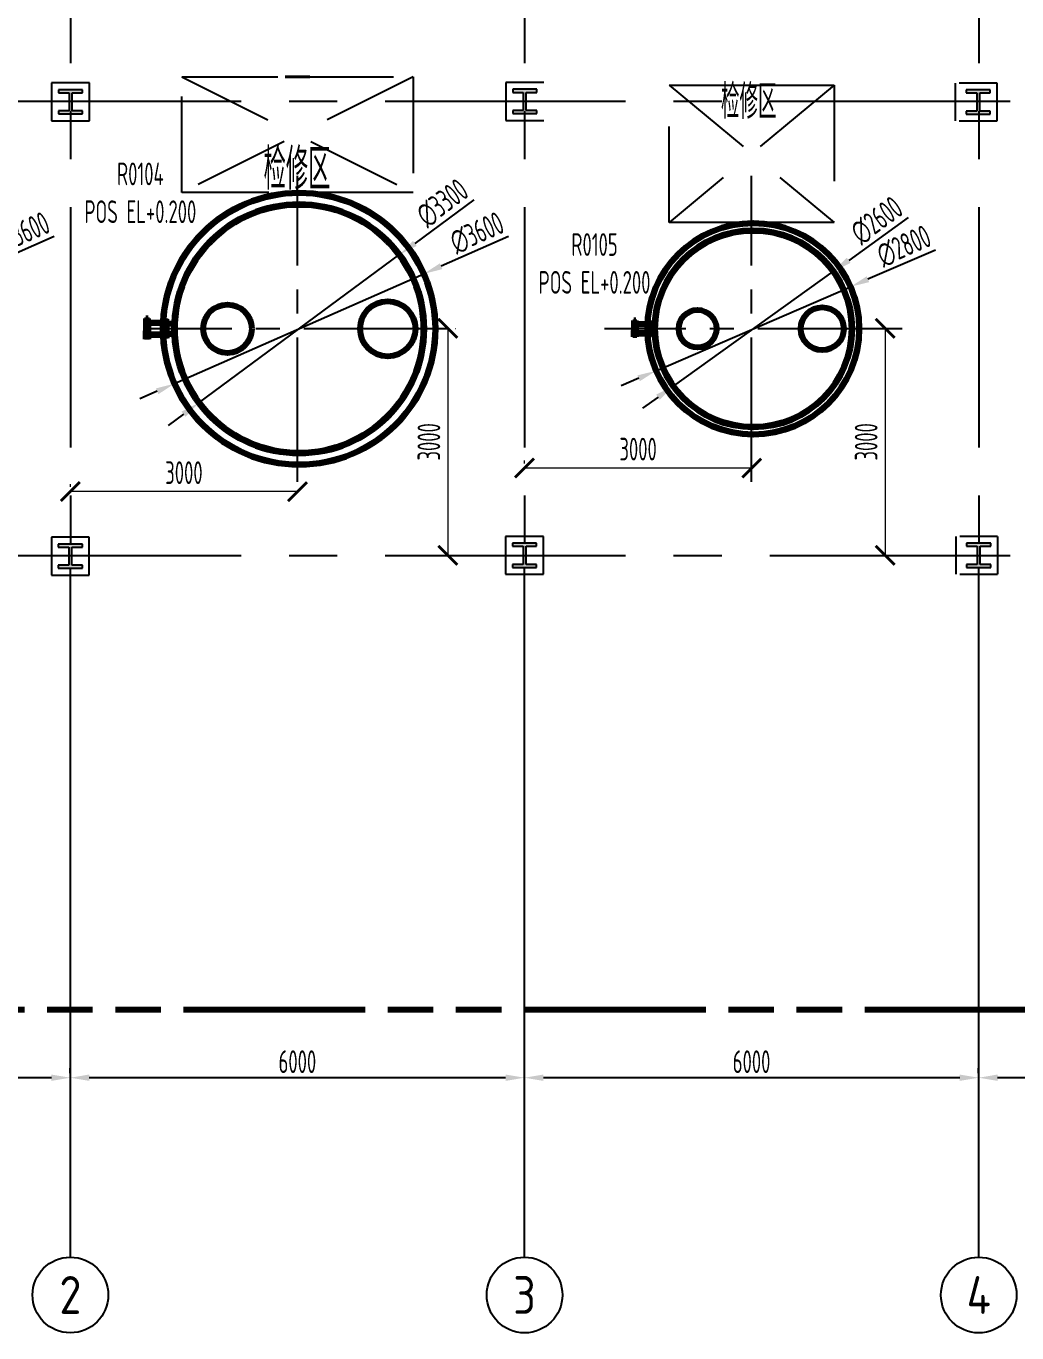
# Model space of a CAD drawing. Header units: millimetres. Extents: x 2250 to 7274, y 852 to 2251.
# Drawn here: x 2536.8 to 2667.7, y 1760.4 to 1933.1 of the extents above; entities that cross this region are included whole.
import ezdxf

# ---------------------------------------------------------------- set-up
doc = ezdxf.new("R2010")
doc.units = ezdxf.units.MM
for name, pattern in [('ACAD_ISO09W100', [45, 24, -3, 6, -3, 6, -3]), ('CENTER', [50.8, 31.75, -6.35, 6.35, -6.35]), ('CENTER2', [28.575, 19.05, -3.175, 3.175, -3.175]), ('DASHED', [19.05, 12.7, -6.35]), ('JIS_02_0.7', [1.35, 0.75, -0.6])]:
    doc.linetypes.add(name, pattern=pattern)
for name, color, linetype, lineweight in [('01-设备轮廓（可见）', 1, 'Continuous', 80), ('06-网格线、建筑轴线-细实线', 9, 'CENTER', 25), ('07-界区线-粗双点划线', 12, 'ACAD_ISO09W100', 80), ('10-工字钢', 5, 'Continuous', 25), ('11-检修区', 8, 'JIS_02_0.7', 25), ('12-建筑物轮廓', 5, 'Continuous', 25), ('13-文本', 7, 'Continuous', 25), ('5-中心线', 170, 'CENTER', 25), ('7-设备基础', 140, 'Continuous', 40), ('9-文本', 7, 'Continuous', 15), ('9-检修区', 251, 'DASHED', 25)]:
    doc.layers.add(name, color=color, linetype=linetype, lineweight=lineweight)
doc.layers.add('14-文本-尺寸标注', color=7, linetype='Continuous', lineweight=25, true_color=0x5bc6e1)
doc.styles.add('pray-6-cj', font='gbenor.shx', dxfattribs={"width": 0.7, "bigfont": 'gbcbig.shx'})
doc.styles.get("Standard").update_dxf_attribs({"font": 'arial.ttf'})
doc.styles.add('卷心菜', font='gbenor.shx', dxfattribs={"width": 0.75, "bigfont": 'gbcbig.shx'})
doc.styles.add('国标英文+数字', font='gbenor.shx', dxfattribs={"width": 0.7, "height": 3})
doc.styles.add('图纸中的数字及字母', font='gbenor.shx', dxfattribs={"width": 0.7, "height": 3, "bigfont": 'gbcbig.shx'})
doc.dimstyles.new('ISO-25', dxfattribs={"dimtxt": 2.5, "dimasz": 2.5, "dimexe": 1.25, "dimexo": 0.625, "dimtad": 1, "dimtxsty": 'Standard', "dimcen": 2.5, "dimadec": 0, "dimazin": 0, "dimtfac": 1, "dimtmove": 0, "dimatfit": 3, "dimfxl": 0, "dimarcsym": 0})
doc.dimstyles.new('pray-6', dxfattribs={"dimtxt": 3, "dimasz": 2.5, "dimexe": 1.25, "dimexo": 0.625, "dimtad": 1, "dimdec": 0, "dimlfac": 100, "dimtxsty": 'pray-6-cj', "dimcen": 2.5, "dimadec": 0, "dimazin": 0, "dimtfac": 1, "dimtdec": 0, "dimtmove": 0, "dimatfit": 3, "dimfxl": 0, "dimarcsym": 0})
doc.dimstyles.new('尺寸标注', dxfattribs={"dimtxt": 3, "dimasz": 2.5, "dimexe": 1, "dimexo": 1, "dimgap": 1, "dimtad": 1, "dimdec": 0, "dimlfac": 100, "dimdsep": 46, "dimtxsty": '图纸中的数字及字母', "dimblk": 'ARCHTICK', "dimcen": 0, "dimclrd": 256, "dimclre": 256, "dimclrt": 256, "dimadec": 0, "dimazin": 0, "dimtfac": 1, "dimtdec": 0, "dimtix": 1, "dimtmove": 0, "dimatfit": 0, "dimfxl": 0, "dimlwd": -1, "dimlwe": -1, "dimarcsym": 0})

# ---------------------------------------------------------------- blocks, each defined once
blk = doc.blocks.new('_ArchTick')
at = {"color": 0, "linetype": 'ByBlock', "const_width": 0.15}
blk.add_lwpolyline([(-0.5, -0.5), (0.5, 0.5)], dxfattribs=at)
blk = doc.blocks.new('*D124')
at = {"layer": '9-文本', "transparency": 16777216}
for p, q in [((2542.66, 1872.18), (2542.66, 1872.56)), ((2572.66, 1871.56), (2542.66, 1871.56))]:
    blk.add_line(p, q, dxfattribs=at)
at = {"layer": 'Defpoints', "color": 0, "transparency": 16777216}
for p in [(2542.66, 1871.56), (2542.66, 1871.18), (2572.66, 1871.56)]:
    blk.add_point(p, dxfattribs=at)
at = {"layer": '9-文本', "transparency": 16777216, "xscale": 2.5, "yscale": 2.5, "zscale": 2.5, "rotation": 180}
blk.add_blockref('_ArchTick', (2542.66, 1871.56), dxfattribs=at)
at = {"layer": '9-文本', "transparency": 16777216, "xscale": 2.5, "yscale": 2.5, "zscale": 2.5}
blk.add_blockref('_ArchTick', (2572.66, 1871.56), dxfattribs=at)
at = {"layer": '9-文本', "transparency": 16777216, "insert": (2557.66, 1874.06), "char_height": 3, "attachment_point": 5, "style": '图纸中的数字及字母', "bg_fill": 3, "box_fill_scale": 1.1, "bg_fill_color": 256, "bg_fill_true_color": 13158600, "bg_fill_transparency": 0}
blk.add_mtext('3000', dxfattribs=at)
blk = doc.blocks.new('*D125')
at = {"layer": '9-文本', "transparency": 16777216}
for p, q in [((2592.52, 1893.13), (2592.52, 1863.13)), ((2593.51, 1893.13), (2593.52, 1893.13))]:
    blk.add_line(p, q, dxfattribs=at)
at = {"layer": 'Defpoints', "color": 0, "transparency": 16777216}
for p in [(2592.51, 1893.13), (2592.52, 1863.13), (2592.52, 1863.13)]:
    blk.add_point(p, dxfattribs=at)
at = {"layer": '9-文本', "transparency": 16777216, "xscale": 2.5, "yscale": 2.5, "zscale": 2.5}
for p, rotation in [((2592.52, 1893.13), 90), ((2592.52, 1863.13), 270)]:
    blk.add_blockref('_ArchTick', p, dxfattribs=dict(at, rotation=rotation))
at = {"layer": '9-文本', "transparency": 16777216, "insert": (2590.02, 1878.13), "char_height": 3, "attachment_point": 5, "rotation": 90, "style": '图纸中的数字及字母', "bg_fill": 3, "box_fill_scale": 1.1, "bg_fill_color": 256, "bg_fill_true_color": 13158600, "bg_fill_transparency": 0}
blk.add_mtext('3000', dxfattribs=at)
blk = doc.blocks.new('*D128')
at = {"layer": '9-文本', "transparency": 16777216}
for p, q in [((2602.66, 1875.29), (2602.66, 1875.67)), ((2632.66, 1874.67), (2602.66, 1874.67))]:
    blk.add_line(p, q, dxfattribs=at)
at = {"layer": 'Defpoints', "color": 0, "transparency": 16777216}
for p in [(2602.66, 1874.67), (2602.66, 1874.29), (2632.66, 1874.67)]:
    blk.add_point(p, dxfattribs=at)
at = {"layer": '9-文本', "transparency": 16777216, "xscale": 2.5, "yscale": 2.5, "zscale": 2.5, "rotation": 180}
blk.add_blockref('_ArchTick', (2602.66, 1874.67), dxfattribs=at)
at = {"layer": '9-文本', "transparency": 16777216, "xscale": 2.5, "yscale": 2.5, "zscale": 2.5}
blk.add_blockref('_ArchTick', (2632.66, 1874.67), dxfattribs=at)
at = {"layer": '9-文本', "transparency": 16777216, "insert": (2617.66, 1877.17), "char_height": 3, "attachment_point": 5, "style": '图纸中的数字及字母', "bg_fill": 3, "box_fill_scale": 1.1, "bg_fill_color": 256, "bg_fill_true_color": 13158600, "bg_fill_transparency": 0}
blk.add_mtext('3000', dxfattribs=at)
blk = doc.blocks.new('*D129')
at = {"layer": '9-文本', "transparency": 16777216}
for p, q in [((2650.29, 1893.13), (2650.29, 1863.13)), ((2651.27, 1893.13), (2651.29, 1893.13))]:
    blk.add_line(p, q, dxfattribs=at)
at = {"layer": 'Defpoints', "color": 0, "transparency": 16777216}
for p in [(2650.27, 1893.13), (2650.29, 1863.13), (2650.29, 1863.13)]:
    blk.add_point(p, dxfattribs=at)
at = {"layer": '9-文本', "transparency": 16777216, "xscale": 2.5, "yscale": 2.5, "zscale": 2.5}
for p, rotation in [((2650.29, 1893.13), 90), ((2650.29, 1863.13), 270)]:
    blk.add_blockref('_ArchTick', p, dxfattribs=dict(at, rotation=rotation))
at = {"layer": '9-文本', "transparency": 16777216, "insert": (2647.79, 1878.13), "char_height": 3, "attachment_point": 5, "rotation": 90, "style": '图纸中的数字及字母', "bg_fill": 3, "box_fill_scale": 1.1, "bg_fill_color": 256, "bg_fill_true_color": 13158600, "bg_fill_transparency": 0}
blk.add_mtext('3000', dxfattribs=at)
blk = doc.blocks.new('*D186')
at = {"layer": '9-文本', "color": 0, "linetype": 'Continuous', "lineweight": -2, "transparency": 16777216}
for p, q in [((2653.36, 1907.76), (2645.48, 1902.11)), ((2622.32, 1885.5), (2643.44, 1900.65)), ((2620.29, 1884.04), (2618.26, 1882.58))]:
    blk.add_line(p, q, dxfattribs=at)
at = {"layer": '9-文本', "color": 0, "transparency": 16777216}
for points in [[(2645.23, 1902.45), (2645.72, 1901.77), (2643.44, 1900.65)], [(2620.04, 1884.38), (2620.53, 1883.7), (2622.32, 1885.5)]]:
    blk.add_solid(points, dxfattribs=at)
at = {"layer": 'Defpoints', "color": 0, "transparency": 16777216}
for p in [(2643.44, 1900.65), (2622.32, 1885.5)]:
    blk.add_point(p, dxfattribs=at)
at = {"layer": '9-文本', "color": 0, "transparency": 16777216, "insert": (2649.19, 1907.39), "char_height": 3, "width": 3.5, "attachment_point": 5, "rotation": 35.6543, "style": '图纸中的数字及字母', "bg_fill": 3, "box_fill_scale": 1.1, "bg_fill_color": 256, "bg_fill_true_color": 13158600, "bg_fill_transparency": 0}
blk.add_mtext('∅2600', dxfattribs=at)
blk = doc.blocks.new('*D187')
at = {"layer": '9-文本', "color": 0, "linetype": 'Continuous', "lineweight": -2, "transparency": 16777216}
for p, q in [((2656.93, 1903.47), (2648.03, 1899.62)), ((2620.03, 1887.52), (2645.73, 1898.63)), ((2617.74, 1886.53), (2615.44, 1885.54))]:
    blk.add_line(p, q, dxfattribs=at)
at = {"layer": '9-文本', "color": 0, "transparency": 16777216}
for points in [[(2647.86, 1900), (2648.19, 1899.24), (2645.73, 1898.63)], [(2617.57, 1886.91), (2617.9, 1886.15), (2620.03, 1887.52)]]:
    blk.add_solid(points, dxfattribs=at)
at = {"layer": 'Defpoints', "color": 0, "transparency": 16777216}
for p in [(2645.73, 1898.63), (2620.03, 1887.52)]:
    blk.add_point(p, dxfattribs=at)
at = {"layer": '9-文本', "color": 0, "transparency": 16777216, "insert": (2652.78, 1903.99), "char_height": 3, "width": 3.5, "attachment_point": 5, "rotation": 23.3692, "style": '图纸中的数字及字母', "bg_fill": 3, "box_fill_scale": 1.1, "bg_fill_color": 256, "bg_fill_true_color": 13158600, "bg_fill_transparency": 0}
blk.add_mtext('∅2800', dxfattribs=at)
blk = doc.blocks.new('*D189')
at = {"layer": '9-文本', "color": 0, "linetype": 'Continuous', "lineweight": -2, "transparency": 16777216}
for p, q in [((2540.52, 1905.25), (2531.64, 1901.34)), ((2496.41, 1885.82), (2529.35, 1900.33)), ((2494.12, 1884.81), (2491.83, 1883.8))]:
    blk.add_line(p, q, dxfattribs=at)
at = {"layer": '9-文本', "color": 0, "transparency": 16777216}
for points in [[(2531.47, 1901.72), (2531.81, 1900.96), (2529.35, 1900.33)], [(2493.95, 1885.19), (2494.29, 1884.43), (2496.41, 1885.82)]]:
    blk.add_solid(points, dxfattribs=at)
at = {"layer": 'Defpoints', "color": 0, "transparency": 16777216}
for p in [(2529.35, 1900.33), (2496.41, 1885.82)]:
    blk.add_point(p, dxfattribs=at)
at = {"layer": '9-文本', "color": 0, "transparency": 16777216, "insert": (2536.37, 1905.74), "char_height": 3, "width": 3.5, "attachment_point": 5, "rotation": 23.7756, "style": '图纸中的数字及字母', "bg_fill": 3, "box_fill_scale": 1.1, "bg_fill_color": 256, "bg_fill_true_color": 13158600, "bg_fill_transparency": 0}
blk.add_mtext('∅3600', dxfattribs=at)
blk = doc.blocks.new('*D190')
at = {"layer": '9-文本', "color": 0, "linetype": 'Continuous', "lineweight": -2, "transparency": 16777216}
for p, q in [((2595.97, 1910.12), (2588.17, 1904.36)), ((2559.61, 1883.28), (2586.15, 1902.87)), ((2557.6, 1881.79), (2555.59, 1880.31))]:
    blk.add_line(p, q, dxfattribs=at)
at = {"layer": '9-文本', "color": 0, "transparency": 16777216}
for points in [[(2587.92, 1904.69), (2588.41, 1904.02), (2586.15, 1902.87)], [(2557.35, 1882.13), (2557.85, 1881.45), (2559.61, 1883.28)]]:
    blk.add_solid(points, dxfattribs=at)
at = {"layer": 'Defpoints', "color": 0, "transparency": 16777216}
for p in [(2586.15, 1902.87), (2559.61, 1883.28)]:
    blk.add_point(p, dxfattribs=at)
at = {"layer": '9-文本', "color": 0, "transparency": 16777216, "insert": (2591.81, 1909.69), "char_height": 3, "width": 3.5, "attachment_point": 5, "rotation": 36.4387, "style": '图纸中的数字及字母', "bg_fill": 3, "box_fill_scale": 1.1, "bg_fill_color": 256, "bg_fill_true_color": 13158600, "bg_fill_transparency": 0}
blk.add_mtext('∅3300', dxfattribs=at)
blk = doc.blocks.new('*D191')
at = {"layer": '9-文本', "color": 0, "linetype": 'Continuous', "lineweight": -2, "transparency": 16777216}
for p, q in [((2600.52, 1905.25), (2591.64, 1901.34)), ((2556.41, 1885.82), (2589.35, 1900.33)), ((2554.12, 1884.81), (2551.83, 1883.8))]:
    blk.add_line(p, q, dxfattribs=at)
at = {"layer": '9-文本', "color": 0, "transparency": 16777216}
for points in [[(2591.47, 1901.72), (2591.81, 1900.96), (2589.35, 1900.33)], [(2553.95, 1885.19), (2554.29, 1884.43), (2556.41, 1885.82)]]:
    blk.add_solid(points, dxfattribs=at)
at = {"layer": 'Defpoints', "color": 0, "transparency": 16777216}
for p in [(2589.35, 1900.33), (2556.41, 1885.82)]:
    blk.add_point(p, dxfattribs=at)
at = {"layer": '9-文本', "color": 0, "transparency": 16777216, "insert": (2596.37, 1905.74), "char_height": 3, "width": 3.5, "attachment_point": 5, "rotation": 23.7756, "style": '图纸中的数字及字母', "bg_fill": 3, "box_fill_scale": 1.1, "bg_fill_color": 256, "bg_fill_true_color": 13158600, "bg_fill_transparency": 0}
blk.add_mtext('∅3600', dxfattribs=at)
blk = doc.blocks.new('*D257')
at = {"layer": '9-文本', "color": 0, "lineweight": -2, "transparency": 16777216}
for p, q in [((2482.65, 1794.73), (2482.65, 1795.36)), ((2540.15, 1794.11), (2485.15, 1794.11)), ((2542.65, 1794.73), (2542.65, 1795.36))]:
    blk.add_line(p, q, dxfattribs=at)
at = {"layer": '9-文本', "color": 0, "lineweight": 100, "transparency": 16777216}
for points in [[(2485.15, 1794.53), (2485.15, 1793.69), (2482.65, 1794.11)], [(2540.15, 1794.53), (2540.15, 1793.69), (2542.65, 1794.11)]]:
    blk.add_solid(points, dxfattribs=at)
at = {"layer": 'Defpoints', "color": 0, "lineweight": 100, "transparency": 16777216}
for p in [(2482.65, 1794.11), (2482.65, 1794.11), (2542.65, 1794.11)]:
    blk.add_point(p, dxfattribs=at)
at = {"layer": '9-文本', "color": 0, "transparency": 16777216, "insert": (2512.65, 1796.23), "char_height": 3, "attachment_point": 5, "style": 'pray-6-cj'}
blk.add_mtext('6000', dxfattribs=at)
blk = doc.blocks.new('*D258')
at = {"layer": '9-文本', "color": 0, "lineweight": -2, "transparency": 16777216}
for p, q in [((2542.65, 1794.73), (2542.65, 1795.36)), ((2600.15, 1794.11), (2545.15, 1794.11)), ((2602.65, 1794.73), (2602.65, 1795.36))]:
    blk.add_line(p, q, dxfattribs=at)
at = {"layer": '9-文本', "color": 0, "lineweight": 100, "transparency": 16777216}
for points in [[(2545.15, 1794.53), (2545.15, 1793.69), (2542.65, 1794.11)], [(2600.15, 1794.53), (2600.15, 1793.69), (2602.65, 1794.11)]]:
    blk.add_solid(points, dxfattribs=at)
at = {"layer": 'Defpoints', "color": 0, "lineweight": 100, "transparency": 16777216}
for p in [(2542.65, 1794.11), (2542.65, 1794.11), (2602.65, 1794.11)]:
    blk.add_point(p, dxfattribs=at)
at = {"layer": '9-文本', "color": 0, "transparency": 16777216, "insert": (2572.65, 1796.23), "char_height": 3, "attachment_point": 5, "style": 'pray-6-cj'}
blk.add_mtext('6000', dxfattribs=at)
blk = doc.blocks.new('*D259')
at = {"layer": '9-文本', "color": 0, "lineweight": -2, "transparency": 16777216}
for p, q in [((2602.65, 1794.73), (2602.65, 1795.36)), ((2660.15, 1794.11), (2605.15, 1794.11)), ((2662.65, 1794.73), (2662.65, 1795.36))]:
    blk.add_line(p, q, dxfattribs=at)
at = {"layer": '9-文本', "color": 0, "lineweight": 100, "transparency": 16777216}
for points in [[(2605.15, 1794.53), (2605.15, 1793.69), (2602.65, 1794.11)], [(2660.15, 1794.53), (2660.15, 1793.69), (2662.65, 1794.11)]]:
    blk.add_solid(points, dxfattribs=at)
at = {"layer": 'Defpoints', "color": 0, "lineweight": 100, "transparency": 16777216}
for p in [(2602.65, 1794.11), (2602.65, 1794.11), (2662.65, 1794.11)]:
    blk.add_point(p, dxfattribs=at)
at = {"layer": '9-文本', "color": 0, "transparency": 16777216, "insert": (2632.65, 1796.23), "char_height": 3, "attachment_point": 5, "style": 'pray-6-cj'}
blk.add_mtext('6000', dxfattribs=at)
blk = doc.blocks.new('*D260')
at = {"layer": '9-文本', "color": 0, "lineweight": -2, "transparency": 16777216}
for p, q in [((2662.65, 1794.73), (2662.65, 1795.36)), ((2720.15, 1794.11), (2665.15, 1794.11)), ((2722.65, 1794.73), (2722.65, 1795.36))]:
    blk.add_line(p, q, dxfattribs=at)
at = {"layer": '9-文本', "color": 0, "lineweight": 100, "transparency": 16777216}
for points in [[(2665.15, 1794.53), (2665.15, 1793.69), (2662.65, 1794.11)], [(2720.15, 1794.53), (2720.15, 1793.69), (2722.65, 1794.11)]]:
    blk.add_solid(points, dxfattribs=at)
at = {"layer": 'Defpoints', "color": 0, "lineweight": 100, "transparency": 16777216}
for p in [(2662.65, 1794.11), (2662.65, 1794.11), (2722.65, 1794.11)]:
    blk.add_point(p, dxfattribs=at)
at = {"layer": '9-文本', "color": 0, "transparency": 16777216, "insert": (2692.65, 1796.23), "char_height": 3, "attachment_point": 5, "style": 'pray-6-cj'}
blk.add_mtext('6000', dxfattribs=at)

msp = doc.modelspace()

# ---------------------------------------------------------------- hatches: boundary and pattern name
at = {"layer": '12-建筑物轮廓'}
for points in [[(2542.878, 1924.265), (2544.278, 1924.265), (2544.278, 1924.665), (2541.078, 1924.665), (2541.078, 1924.265), (2542.478, 1924.265), (2542.478, 1921.865), (2541.078, 1921.865), (2541.078, 1921.465), (2544.278, 1921.465), (2544.278, 1921.865), (2542.878, 1921.865)], [(2602.891, 1924.314), (2604.291, 1924.314), (2604.291, 1924.714), (2601.091, 1924.714), (2601.091, 1924.314), (2602.491, 1924.314), (2602.491, 1921.914), (2601.091, 1921.914), (2601.091, 1921.514), (2604.291, 1921.514), (2604.291, 1921.914), (2602.891, 1921.914)], [(2662.791, 1924.232), (2664.191, 1924.232), (2664.191, 1924.632), (2660.991, 1924.632), (2660.991, 1924.232), (2662.391, 1924.232), (2662.391, 1921.832), (2660.991, 1921.832), (2660.991, 1921.432), (2664.191, 1921.432), (2664.191, 1921.832), (2662.791, 1921.832)], [(2542.852, 1864.23), (2544.252, 1864.23), (2544.252, 1864.63), (2541.052, 1864.63), (2541.052, 1864.23), (2542.452, 1864.23), (2542.452, 1861.83), (2541.052, 1861.83), (2541.052, 1861.43), (2544.252, 1861.43), (2544.252, 1861.83), (2542.852, 1861.83)], [(2602.856, 1864.33), (2604.256, 1864.33), (2604.256, 1864.73), (2601.056, 1864.73), (2601.056, 1864.33), (2602.456, 1864.33), (2602.456, 1861.93), (2601.056, 1861.93), (2601.056, 1861.53), (2604.256, 1861.53), (2604.256, 1861.93), (2602.856, 1861.93)], [(2662.856, 1864.33), (2664.256, 1864.33), (2664.256, 1864.73), (2661.056, 1864.73), (2661.056, 1864.33), (2662.456, 1864.33), (2662.456, 1861.93), (2661.056, 1861.93), (2661.056, 1861.53), (2664.256, 1861.53), (2664.256, 1861.93), (2662.856, 1861.93)]]:
    msp.add_hatch(color=1, dxfattribs=at).paths.add_polyline_path(points)

# ---------------------------------------------------------------- linework, layer by layer
at = {"layer": '01-设备轮廓（可见）', "linetype": 'Continuous'}
for p, q in [((2552.919, 1894.452), (2552.606, 1894.452)), ((2552.606, 1894.452), (2552.606, 1892.559)), ((2552.919, 1893.851), (2552.919, 1894.452)), ((2555.374, 1894.328), (2555.061, 1894.328)), ((2555.061, 1894.328), (2555.061, 1892.679)), ((2555.374, 1893.727), (2555.374, 1894.328)), ((2553.107, 1894.151), (2552.433, 1894.151)), ((2552.606, 1891.7), (2552.606, 1892.806)), ((2552.919, 1894.151), (2553.107, 1894.151)), ((2554.9, 1893.847), (2552.919, 1893.851)), ((2552.919, 1893.851), (2552.919, 1892.301)), ((2555.562, 1894.028), (2554.889, 1894.028)), ((2555.061, 1891.82), (2555.061, 1892.804)), ((2555.374, 1894.028), (2555.562, 1894.028)), ((2556.128, 1893.724), (2555.374, 1893.727)), ((2555.374, 1893.727), (2555.374, 1892.421)), ((2617.501, 1893.912), (2616.977, 1893.912)), ((2617.355, 1894.146), (2617.112, 1894.146)), ((2617.112, 1894.146), (2617.112, 1892.674)), ((2617.112, 1892.005), (2617.112, 1892.865)), ((2617.355, 1893.678), (2617.355, 1894.146)), ((2617.355, 1893.912), (2617.501, 1893.912)), ((2618.896, 1893.675), (2617.355, 1893.678)), ((2617.355, 1893.678), (2617.355, 1892.473)), ((2618.895, 1892.473), (2617.355, 1892.473)), ((2617.355, 1892.473), (2617.355, 1892.005)), ((2619.411, 1893.816), (2618.887, 1893.816)), ((2619.265, 1894.05), (2619.022, 1894.05)), ((2619.022, 1894.05), (2619.022, 1892.767)), ((2619.022, 1892.099), (2619.022, 1892.864)), ((2619.265, 1893.582), (2619.265, 1894.05)), ((2619.265, 1893.816), (2619.411, 1893.816)), ((2619.851, 1893.579), (2619.265, 1893.582)), ((2619.265, 1893.582), (2619.265, 1892.566)), ((2619.85, 1892.566), (2619.265, 1892.566)), ((2619.265, 1892.566), (2619.265, 1892.099)), ((2553.107, 1892.001), (2552.433, 1892.001)), ((2554.899, 1892.301), (2552.919, 1892.301)), ((2552.919, 1892.301), (2552.919, 1891.7)), ((2555.562, 1892.121), (2554.889, 1892.121)), ((2555.374, 1891.82), (2555.061, 1891.82)), ((2556.127, 1892.421), (2555.374, 1892.421)), ((2555.374, 1892.421), (2555.374, 1891.82)), ((2617.501, 1892.239), (2616.977, 1892.239)), ((2619.411, 1892.333), (2618.887, 1892.333)), ((2619.265, 1892.099), (2619.022, 1892.099))]:
    msp.add_line(p, q, dxfattribs=at)
at = {"layer": '01-设备轮廓（可见）'}
for p, q in [((2552.919, 1893.877), (2554.9, 1893.877)), ((2555.374, 1893.727), (2555.374, 1893.753)), ((2555.374, 1893.753), (2556.128, 1893.753)), ((2617.355, 1893.698), (2618.896, 1893.698)), ((2617.355, 1892.453), (2618.895, 1892.453)), ((2619.265, 1893.582), (2619.265, 1893.602)), ((2619.265, 1893.602), (2619.851, 1893.602)), ((2619.265, 1892.566), (2619.265, 1892.546)), ((2619.265, 1892.546), (2619.85, 1892.546)), ((2552.919, 1892.275), (2554.899, 1892.275)), ((2555.374, 1892.421), (2555.374, 1892.395)), ((2555.374, 1892.395), (2556.127, 1892.395))]:
    msp.add_line(p, q, dxfattribs=at)
for centre, radius in [((2563.41, 1893.074), 3.205), ((2641.985, 1893.074), 2.837), ((2625.515, 1893.074), 2.493)]:
    msp.add_circle(centre, radius, dxfattribs=at)
at = {"layer": '06-网格线、建筑轴线-细实线', "linetype": 'CENTER'}
for p, q in [((2542.656, 2163.13), (2542.656, 1860.53)), ((2602.656, 2163.13), (2602.656, 1860.63)), ((2662.656, 2163.13), (2662.656, 1860.63)), ((2482.656, 1923.13), (2782.656, 1923.13)), ((2482.656, 1863.13), (2782.656, 1863.13))]:
    msp.add_line(p, q, dxfattribs=at)
at = {"layer": '07-界区线-粗双点划线'}
msp.add_line((2422.603, 1803.13), (2872.66, 1803.13), dxfattribs=at)
at = {"layer": '10-工字钢'}
for p, q in [((2540.178, 1925.565), (2540.178, 1920.565)), ((2545.178, 1925.565), (2540.178, 1925.565)), ((2545.178, 1920.565), (2545.178, 1925.565)), ((2600.191, 1925.614), (2600.191, 1920.614)), ((2605.191, 1925.614), (2600.191, 1925.614)), ((2659.565, 1925.532), (2659.565, 1920.532)), ((2665.091, 1925.532), (2660.091, 1925.532)), ((2665.091, 1920.532), (2665.091, 1925.532)), ((2541.078, 1924.665), (2541.078, 1924.265)), ((2544.278, 1924.665), (2541.078, 1924.665)), ((2541.078, 1924.265), (2542.478, 1924.265)), ((2542.478, 1924.265), (2542.478, 1921.865)), ((2542.878, 1921.865), (2542.878, 1924.265)), ((2542.878, 1924.265), (2544.278, 1924.265)), ((2544.278, 1924.265), (2544.278, 1924.665)), ((2601.091, 1924.714), (2601.091, 1924.314)), ((2604.291, 1924.714), (2601.091, 1924.714)), ((2601.091, 1924.314), (2602.491, 1924.314)), ((2602.491, 1924.314), (2602.491, 1921.914)), ((2602.891, 1921.914), (2602.891, 1924.314)), ((2602.891, 1924.314), (2604.291, 1924.314)), ((2604.291, 1924.314), (2604.291, 1924.714)), ((2660.991, 1924.632), (2660.991, 1924.232)), ((2664.191, 1924.632), (2660.991, 1924.632)), ((2660.991, 1924.232), (2662.391, 1924.232)), ((2662.391, 1924.232), (2662.391, 1921.832)), ((2662.791, 1921.832), (2662.791, 1924.232)), ((2662.791, 1924.232), (2664.191, 1924.232)), ((2664.191, 1924.232), (2664.191, 1924.632)), ((2542.478, 1921.865), (2541.078, 1921.865)), ((2541.078, 1921.865), (2541.078, 1921.465)), ((2544.278, 1921.865), (2542.878, 1921.865)), ((2544.278, 1921.465), (2544.278, 1921.865)), ((2602.491, 1921.914), (2601.091, 1921.914)), ((2601.091, 1921.914), (2601.091, 1921.514)), ((2604.291, 1921.914), (2602.891, 1921.914)), ((2604.291, 1921.514), (2604.291, 1921.914)), ((2662.391, 1921.832), (2660.991, 1921.832)), ((2660.991, 1921.832), (2660.991, 1921.432)), ((2664.191, 1921.832), (2662.791, 1921.832)), ((2664.191, 1921.432), (2664.191, 1921.832)), ((2540.178, 1920.565), (2545.178, 1920.565)), ((2541.078, 1921.465), (2544.278, 1921.465)), ((2600.191, 1920.614), (2605.191, 1920.614)), ((2601.091, 1921.514), (2604.291, 1921.514)), ((2660.091, 1920.532), (2665.091, 1920.532)), ((2660.991, 1921.432), (2664.191, 1921.432)), ((2540.152, 1865.53), (2540.152, 1860.53)), ((2545.152, 1865.53), (2540.152, 1865.53)), ((2545.152, 1860.53), (2545.152, 1865.53)), ((2600.156, 1865.63), (2600.156, 1860.63)), ((2605.156, 1865.63), (2600.156, 1865.63)), ((2605.156, 1860.63), (2605.156, 1865.63)), ((2659.63, 1865.63), (2659.63, 1860.63)), ((2665.156, 1865.63), (2660.156, 1865.63)), ((2665.156, 1865.63), (2665.156, 1860.63)), ((2541.052, 1864.63), (2541.052, 1864.23)), ((2544.252, 1864.63), (2541.052, 1864.63)), ((2541.052, 1864.23), (2542.452, 1864.23)), ((2542.452, 1864.23), (2542.452, 1861.83)), ((2542.852, 1861.83), (2542.852, 1864.23)), ((2542.852, 1864.23), (2544.252, 1864.23)), ((2544.252, 1864.23), (2544.252, 1864.63)), ((2601.056, 1864.73), (2601.056, 1864.33)), ((2604.256, 1864.73), (2601.056, 1864.73)), ((2601.056, 1864.33), (2602.456, 1864.33)), ((2602.456, 1864.33), (2602.456, 1861.93)), ((2602.856, 1861.93), (2602.856, 1864.33)), ((2602.856, 1864.33), (2604.256, 1864.33)), ((2604.256, 1864.33), (2604.256, 1864.73)), ((2661.056, 1864.73), (2661.056, 1864.33)), ((2664.256, 1864.73), (2661.056, 1864.73)), ((2661.056, 1864.33), (2662.456, 1864.33)), ((2662.456, 1864.33), (2662.456, 1861.93)), ((2662.856, 1861.93), (2662.856, 1864.33)), ((2662.856, 1864.33), (2664.256, 1864.33)), ((2664.256, 1864.33), (2664.256, 1864.73)), ((2542.452, 1861.83), (2541.052, 1861.83)), ((2541.052, 1861.83), (2541.052, 1861.43)), ((2541.052, 1861.43), (2544.252, 1861.43)), ((2544.252, 1861.83), (2542.852, 1861.83)), ((2544.252, 1861.43), (2544.252, 1861.83)), ((2602.456, 1861.93), (2601.056, 1861.93)), ((2601.056, 1861.93), (2601.056, 1861.53)), ((2601.056, 1861.53), (2604.256, 1861.53)), ((2604.256, 1861.93), (2602.856, 1861.93)), ((2604.256, 1861.53), (2604.256, 1861.93)), ((2662.456, 1861.93), (2661.056, 1861.93)), ((2661.056, 1861.93), (2661.056, 1861.53)), ((2661.056, 1861.53), (2664.256, 1861.53)), ((2664.256, 1861.93), (2662.856, 1861.93)), ((2664.256, 1861.53), (2664.256, 1861.93)), ((2540.152, 1860.53), (2545.152, 1860.53)), ((2600.156, 1860.63), (2605.156, 1860.63)), ((2660.156, 1860.63), (2665.156, 1860.63))]:
    msp.add_line(p, q, dxfattribs=at)
at = {"layer": '14-文本-尺寸标注', "lineweight": 25}
for p, q in [((2542.654, 1770.399), (2542.654, 1861.43)), ((2602.654, 1770.395), (2602.65, 1861.53)), ((2662.663, 1770.395), (2662.663, 1861.53))]:
    msp.add_line(p, q, dxfattribs=at)
at = {"layer": '14-文本-尺寸标注', "ltscale": 0.2}
for centre in [(2542.66, 1765.399), (2602.66, 1765.395), (2662.668, 1765.395)]:
    msp.add_circle(centre, 5, dxfattribs=at)
at = {"layer": '5-中心线', "linetype": 'CENTER2'}
for p, q in [((2572.659, 1872.853), (2572.659, 1913.295)), ((2632.659, 1872.853), (2632.659, 1913.295)), ((2592.548, 1893.074), (2553.215, 1893.074)), ((2652.548, 1893.074), (2613.215, 1893.074))]:
    msp.add_line(p, q, dxfattribs=at)
at = {"layer": '7-设备基础'}
for q in [(2571.022, 1926.348), (2574.296, 1926.348)]:
    msp.add_line((2572.659, 1926.348), q, dxfattribs=at)
at = {"layer": '9-检修区'}
for p, q in [((2557.383, 1926.348), (2572.659, 1926.348)), ((2572.659, 1926.348), (2587.935, 1926.348)), ((2621.771, 1907.121), (2621.771, 1925.268)), ((2621.771, 1925.268), (2632.659, 1925.268)), ((2621.771, 1925.268), (2643.547, 1907.121)), ((2643.547, 1925.268), (2621.771, 1907.121)), ((2632.659, 1925.268), (2643.547, 1925.268)), ((2643.547, 1925.268), (2643.547, 1907.121)), ((2632.659, 1907.121), (2621.771, 1907.121)), ((2643.547, 1907.121), (2632.659, 1907.121))]:
    msp.add_line(p, q, dxfattribs=at)

# ---------------------------------------------------------------- texts
at = {"layer": '11-检修区', "insert": (2628.604, 1925.346), "char_height": 4.5368, "attachment_point": 1, "style": '卷心菜'}
msp.add_mtext_dynamic_manual_height_columns('检修区', width=16.72077, gutter_width=22.684, heights=[0], dxfattribs=at)
at = {"layer": '13-文本', "char_height": 3, "attachment_point": 5, "style": '国标英文+数字'}
for s, insert in [('R0104\\PPOS EL+0.200', (2551.901, 1911.04)), ('R0105\\PPOS EL+0.200', (2611.901, 1901.705))]:
    msp.add_mtext_dynamic_manual_height_columns(s, width=23.22389, gutter_width=25, heights=[0], dxfattribs=dict(at, insert=insert))
at = {"layer": '14-文本-尺寸标注', "lineweight": 25, "char_height": 5, "width": 15, "attachment_point": 5, "style": 'pray-6-cj'}
for s, insert in [('{\\W1;2}', (2542.66, 1765.399)), ('{\\W1;3}', (2602.66, 1765.395)), ('{\\W1;4}', (2662.668, 1765.395))]:
    msp.add_mtext(s, dxfattribs=dict(at, insert=insert))

# ---------------------------------------------------------------- dimensions: what is measured, and where the dimension line sits
at = {"layer": '9-文本'}
dim = msp.add_diameter_dim_2p(p1=(2496.411, 1885.818), p2=(2529.353, 1900.331), text='<>00', dimstyle='ISO-25', override={"dimtxsty": '图纸中的数字及字母', "dimtfill": 1, "dimarcsym": 1}, dxfattribs=at)
dim.commit()
dim.dimension.update_dxf_attribs({"geometry": '*D189', "text_midpoint": (2536.367, 1905.743)})
for base, p1, p2, picture, middle in [((2482.654, 1794.109), (2542.654, 1794.109), (2482.654, 1794.109), '*D257', (2512.654, 1796.234)), ((2542.654, 1794.109), (2602.654, 1794.109), (2542.654, 1794.109), '*D258', (2572.654, 1796.234)), ((2602.654, 1794.109), (2662.654, 1794.109), (2602.654, 1794.109), '*D259', (2632.654, 1796.234)), ((2662.654, 1794.109), (2722.654, 1794.109), (2662.654, 1794.109), '*D260', (2692.654, 1796.234))]:
    dim = msp.add_linear_dim(base=base, p1=p1, p2=p2, dimstyle='pray-6', dxfattribs=at)
    dim.commit()
    dim.dimension.update_dxf_attribs({"geometry": picture, "text_midpoint": middle})

# ---------------------------------------------------------------- next in the draw order: dimensions: what is measured, and where the dimension line sits
for base, p1, p2, angle, picture, middle in [((2592.523, 1863.13), (2592.506, 1893.13), (2592.523, 1863.13), 270, '*D125', (2590.023, 1878.13)), ((2650.291, 1863.13), (2650.274, 1893.13), (2650.291, 1863.13), 270, '*D129', (2647.791, 1878.13)), ((2602.656, 1874.672), (2632.659, 1874.672), (2602.656, 1874.292), 180, '*D128', (2617.657, 1877.172)), ((2542.656, 1871.564), (2572.659, 1871.564), (2542.656, 1871.184), 180, '*D124', (2557.657, 1874.064))]:
    dim = msp.add_linear_dim(base=base, p1=p1, p2=p2, angle=angle, dimstyle='尺寸标注', dxfattribs=at)
    dim.commit()
    dim.dimension.update_dxf_attribs({"geometry": picture, "text_midpoint": middle})

# ---------------------------------------------------------------- next in the draw order: linework, layer by layer
at = {"layer": '01-设备轮廓（可见）'}
for centre, radius in [((2572.882, 1893.074), 17.999), ((2572.882, 1893.074), 17.947), ((2572.882, 1893.074), 16.498), ((2572.882, 1893.074), 16.397), ((2632.882, 1893.074), 13.999), ((2632.882, 1893.074), 13.959), ((2632.882, 1893.074), 13.042), ((2632.882, 1893.074), 12.962), ((2584.586, 1893.074), 3.647)]:
    msp.add_circle(centre, radius, dxfattribs=at)

# ---------------------------------------------------------------- next in the draw order: dimensions: what is measured, and where the dimension line sits
at = {"layer": '9-文本'}
for p1, p2, picture, middle in [((2559.609, 1883.275), (2586.154, 1902.874), '*D190', (2591.811, 1909.692)), ((2622.319, 1885.497), (2643.445, 1900.652), '*D186', (2649.195, 1907.392))]:
    dim = msp.add_diameter_dim_2p(p1=p1, p2=p2, text='<>00', dimstyle='ISO-25', override={"dimtxsty": '图纸中的数字及字母', "dimtfill": 1, "dimarcsym": 1}, dxfattribs=at)
    dim.commit()
    dim.dimension.update_dxf_attribs({"geometry": picture, "text_midpoint": middle})

# ---------------------------------------------------------------- next in the draw order: linework, layer by layer
at = {"layer": '9-检修区'}
for p, q in [((2557.383, 1911.072), (2557.383, 1926.348)), ((2587.935, 1926.348), (2557.383, 1911.072)), ((2557.383, 1926.348), (2587.935, 1911.072)), ((2587.935, 1926.348), (2587.935, 1911.072)), ((2587.935, 1911.072), (2557.383, 1911.072))]:
    msp.add_line(p, q, dxfattribs=at)

# ---------------------------------------------------------------- next in the draw order: texts
at = {"layer": '11-检修区', "insert": (2568.185, 1916.888), "char_height": 5.4557, "attachment_point": 1, "style": '卷心菜'}
msp.add_mtext_dynamic_manual_height_columns('检修区', width=20.10766, gutter_width=27.279, heights=[0], dxfattribs=at)

# ---------------------------------------------------------------- next in the draw order: dimensions: what is measured, and where the dimension line sits
at = {"layer": '9-文本'}
for p1, p2, picture, middle in [((2556.411, 1885.818), (2589.353, 1900.331), '*D191', (2596.367, 1905.743)), ((2620.031, 1887.522), (2645.732, 1898.627), '*D187', (2652.785, 1903.989))]:
    dim = msp.add_diameter_dim_2p(p1=p1, p2=p2, text='<>00', dimstyle='ISO-25', override={"dimtxsty": '图纸中的数字及字母', "dimtfill": 1, "dimarcsym": 1}, dxfattribs=at)
    dim.commit()
    dim.dimension.update_dxf_attribs({"geometry": picture, "text_midpoint": middle})

doc.saveas('drawing.dxf')
